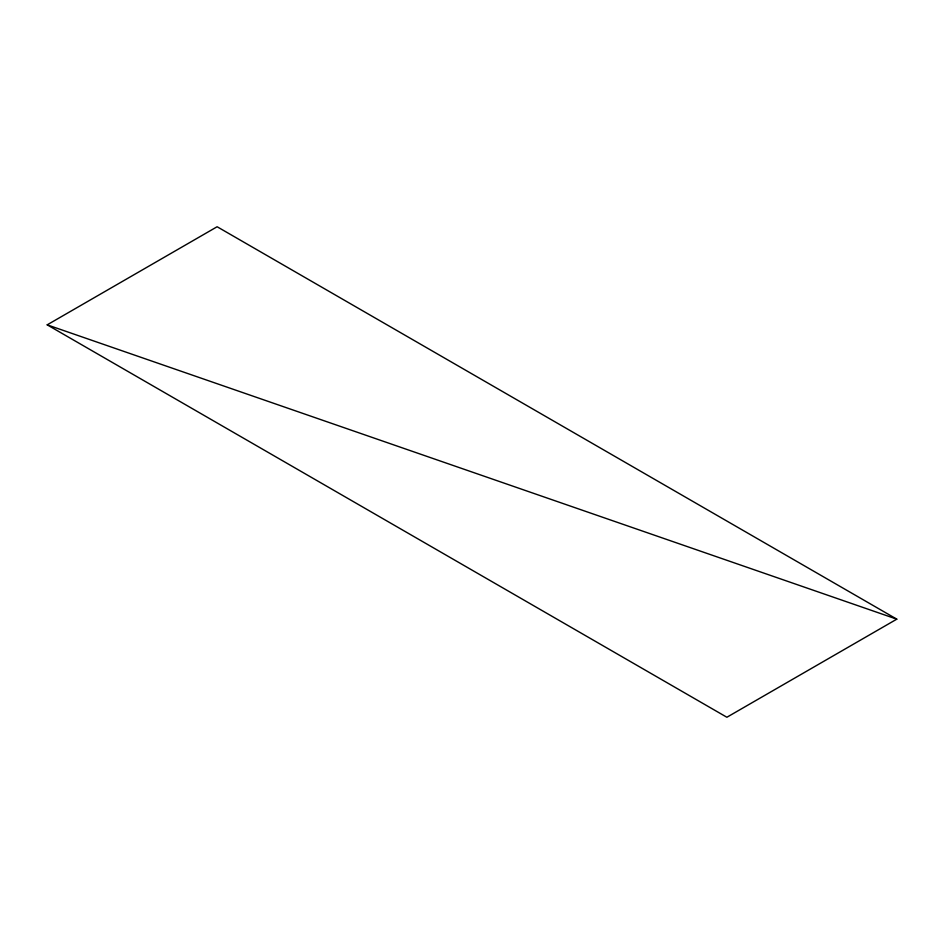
<?xml version="1.0" encoding="UTF-8"?>
<svg xmlns="http://www.w3.org/2000/svg" width="944" height="944" viewBox="0 0 944 944"><rect width="100%" height="100%" fill="white"/><g stroke="black" fill="none" stroke-linecap="round" stroke-linejoin="round"><path stroke-width="1.42" d="M47.2 324.842L217.12 226.749L896.8 619.158L726.88 717.251L47.2 324.842L896.8 619.158"/></g></svg>
